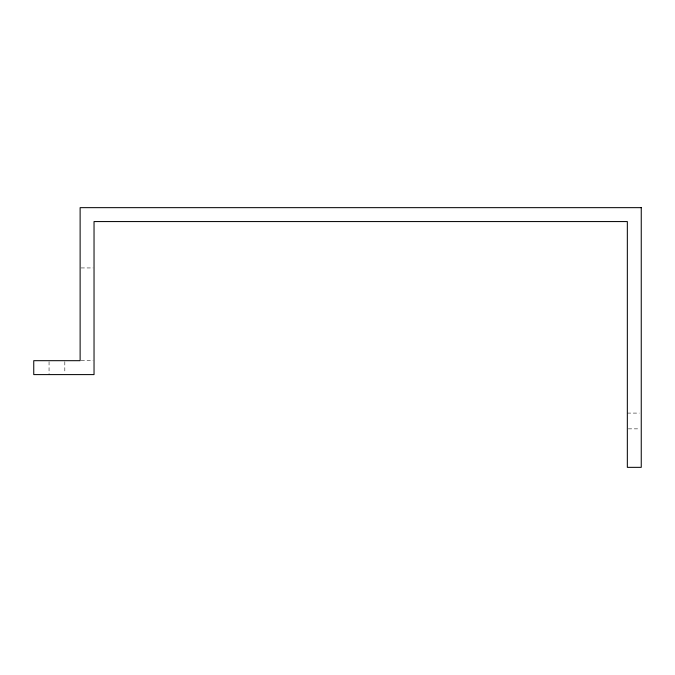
<?xml version="1.0" encoding="UTF-8"?>
<svg xmlns="http://www.w3.org/2000/svg" width="675" height="675" viewBox="0 0 675 675"><rect width="100%" height="100%" fill="white"/><g stroke="black" fill="none" stroke-linecap="round" stroke-linejoin="round"><path stroke-width="0.51" stroke-dasharray="3.38 2.53" d="M81.118 267.941L93.04 267.941M81.118 360.686L93.04 360.686M627.337 413.092L639.259 413.092M628.332 428.853L639.259 428.853M64.817 361.682L64.817 372.608M49.056 361.682L49.056 374.6"/><path stroke-width="1.01" d="M641.25 207.655L80.122 207.655L80.122 360.686L33.75 360.686L33.75 374.6L94.036 374.6L94.036 221.569L627.337 221.569L627.337 467.345L641.25 467.345L641.25 207.655"/></g></svg>
